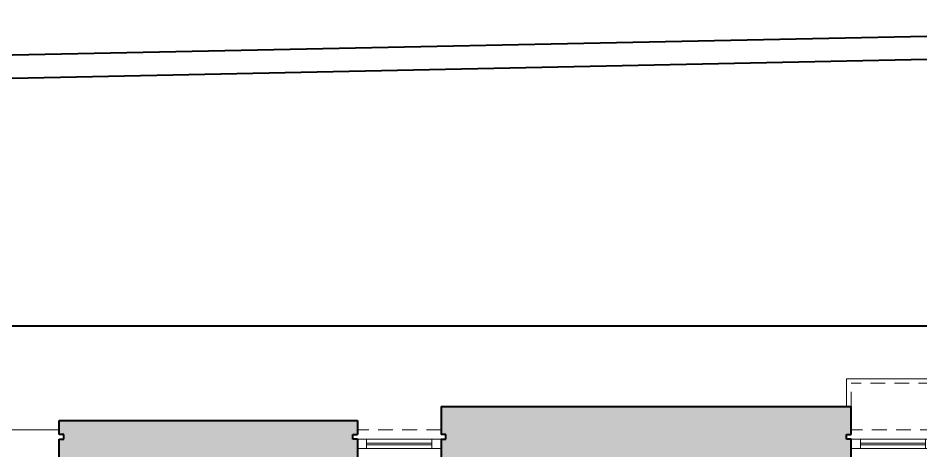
# Model space of a CAD drawing. Header units: millimetres. Extents: x 898 to 1196, y 229 to 443.
# Drawn here: x 1108.17 to 1117.86, y 412.82 to 417.47 of the extents above; entities that cross this region are included whole.
import ezdxf

# ---------------------------------------------------------------- set-up
doc = ezdxf.new("R2010")
doc.units = ezdxf.units.MM
doc.linetypes.add('HIDDEN2', pattern=[4.7625, 3.175, -1.5875])
for name, color, linetype, lineweight in [('p allége', 1, 'Continuous', 20), ('p caché', 3, 'HIDDEN2', 20), ('p hachure', 253, 'Continuous', 15), ('p menuiserie', 5, 'Continuous', 20), ('p mur', 7, 'Continuous', 40)]:
    doc.layers.add(name, color=color, linetype=linetype, lineweight=lineweight)

# ---------------------------------------------------------------- blocks, each defined once
blk = doc.blocks.new('*U33')
at = {"layer": 'p menuiserie'}
for p, q in [((0.9, 0), (0, 0)), ((0.1, 0), (0.1, -0.1)), ((0.8, -0.04), (0.1, -0.04)), ((0.8, -0.06), (0.1, -0.06)), ((0.8, 0), (0.8, -0.1)), ((0.9, -0.1), (0, -0.1))]:
    blk.add_line(p, q, dxfattribs=at)
blk = doc.blocks.new('*U19')
at = {"layer": 'p menuiserie'}
for p, q in [((0.9, 0), (0, 0)), ((0.1, 0), (0.1, -0.1)), ((0.8, -0.04), (0.1, -0.04)), ((0.8, -0.06), (0.1, -0.06)), ((0.8, 0), (0.8, -0.1)), ((0.9, -0.1), (0, -0.1))]:
    blk.add_line(p, q, dxfattribs=at)

msp = doc.modelspace()

# ---------------------------------------------------------------- hatches: boundary and pattern name
at = {"layer": 'p hachure', "transparency": 33554559}
h = msp.add_hatch(color=256, dxfattribs=at)
h.dxf.hatch_style = 1
h.paths.add_polyline_path([(1112.7635, 412.9991), (1112.7135, 412.9991), (1112.7135, 413.2991), (1117.1135, 413.2991), (1117.1135, 412.9991), (1117.0635, 412.9991), (1117.0635, 412.9491), (1117.1135, 412.9491), (1117.1135, 412.5991), (1112.7135, 412.5991), (1112.7135, 412.9491), (1112.7635, 412.9491)])
h = msp.add_hatch(color=256, dxfattribs=at)
h.dxf.hatch_style = 1
h.paths.add_polyline_path([(1109.2135, 410.7491), (1109.4135, 410.7491), (1109.4135, 409.5491), (1109.2135, 409.5491)], flags=16)
h.paths.add_polyline_path([(1108.6635, 412.9991), (1108.6135, 412.9991), (1108.6135, 413.1491), (1111.8135, 413.1491), (1111.8135, 412.9991), (1111.7635, 412.9991), (1111.7635, 412.9491), (1111.8135, 412.9491), (1111.8135, 410.8491), (1111.2635, 410.8491), (1111.2635, 411.0991), (1111.5635, 411.0991), (1111.5635, 412.6991), (1109.9635, 412.6991), (1109.9635, 411.0991), (1110.2635, 411.0991), (1110.2635, 410.8491), (1109.5135, 410.8491), (1109.5135, 409.5491), (1110.5635, 409.5491), (1110.5635, 409.4491), (1108.6135, 409.4491), (1108.6135, 409.5491), (1109.1135, 409.5491), (1109.1135, 410.7491), (1108.9135, 410.7491), (1108.9135, 410.8491), (1109.4635, 410.8491), (1109.4635, 411.6991), (1108.9135, 411.6991), (1108.9135, 411.7991), (1109.7135, 411.7991), (1109.7135, 412.6991), (1108.6135, 412.6991), (1108.6135, 412.9491), (1108.6635, 412.9491)])

# ---------------------------------------------------------------- linework, layer by layer
at = {"layer": 'p allége'}
for p, q in [((1122.9635, 413.5991), (1117.0635, 413.5991)), ((1117.0635, 413.2991), (1117.0635, 413.5991)), ((1108.6135, 413.0491), (1107.8135, 413.0491))]:
    msp.add_line(p, q, dxfattribs=at)
at = {"layer": 'p caché', "ltscale": 0.05}
for p, q in [((1122.9135, 413.5491), (1117.1135, 413.5491)), ((1117.1135, 413.2991), (1117.1135, 413.5491)), ((1112.7135, 413.0491), (1111.8135, 413.0491)), ((1118.0135, 413.0491), (1117.1135, 413.0491))]:
    msp.add_line(p, q, dxfattribs=at)
at = {"layer": 'p mur'}
for p, q in [((1127.4871, 417.4666), (1103.1635, 416.9679)), ((1127.2348, 417.2114), (1103.4135, 416.723)), ((1112.7135, 413.2991), (1112.7135, 412.9991)), ((1112.7135, 413.2991), (1117.1135, 413.2991)), ((1117.1135, 412.9991), (1117.1135, 413.2991)), ((1108.6135, 413.1491), (1111.8135, 413.1491)), ((1108.6135, 412.9991), (1108.6135, 413.1491)), ((1111.8135, 413.1491), (1111.8135, 412.9991)), ((1108.6635, 412.9991), (1108.6135, 412.9991)), ((1108.6635, 412.9491), (1108.6635, 412.9991)), ((1111.7635, 412.9491), (1111.7635, 412.9991)), ((1111.7635, 412.9991), (1111.8135, 412.9991)), ((1112.7635, 412.9991), (1112.7135, 412.9991)), ((1112.7635, 412.9491), (1112.7635, 412.9991)), ((1117.0635, 412.9491), (1117.0635, 412.9991)), ((1117.0635, 412.9991), (1117.1135, 412.9991)), ((1108.6135, 412.6991), (1108.6135, 412.9491)), ((1108.6135, 412.9491), (1108.6635, 412.9491)), ((1111.8135, 412.9491), (1111.7635, 412.9491)), ((1111.8135, 412.9491), (1111.8135, 410.8491)), ((1112.7135, 412.9491), (1112.7135, 412.5991)), ((1112.7135, 412.9491), (1112.7635, 412.9491)), ((1117.1135, 412.9491), (1117.0635, 412.9491)), ((1117.1135, 412.5991), (1117.1135, 412.9491))]:
    msp.add_line(p, q, dxfattribs=at)
msp.add_lwpolyline([(1106.2475, 414.1656), (1126.663, 414.1656), (1126.663, 392.2192), (1106.2475, 392.2192)], close=True, dxfattribs=at)

# ---------------------------------------------------------------- block references
at = {"layer": 'p menuiserie', "rotation": 179.9999999999999}
for name, p in [('*U33', (1112.7135, 412.8491)), ('*U19', (1118.0135, 412.8491))]:
    msp.add_blockref(name, p, dxfattribs=at)

doc.saveas('drawing.dxf')
